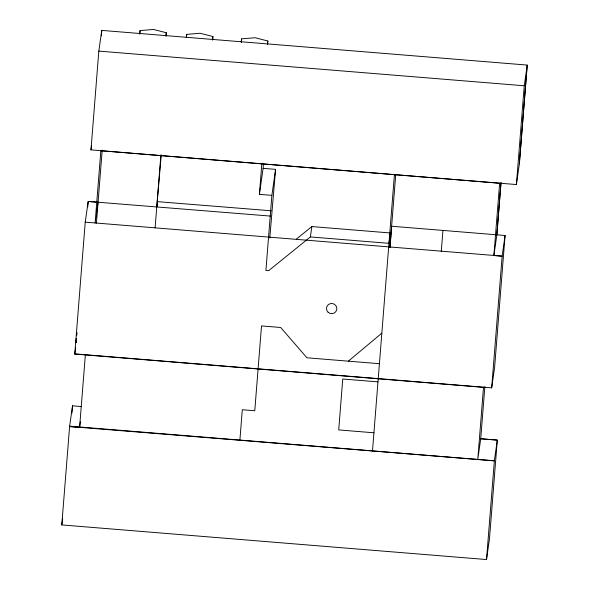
<?xml version="1.0" encoding="UTF-8"?>
<svg xmlns="http://www.w3.org/2000/svg" width="589" height="589" viewBox="0 0 589 589"><rect width="100%" height="100%" fill="white"/><g stroke="black" fill="none" stroke-linecap="round" stroke-linejoin="round"><path stroke-width="0.88" d="M390.08 247.27L391.626 226.242L505.082 235.49L494.627 367.146L491.682 387.856L74.774 353.871M483.495 387.363L74.766 354.048L85.236 222.149L88.181 201.445L270.609 216.097M90.978 149.871L98.819 51.103L101.764 30.4L527.214 65.077L519.373 163.816L516.398 184.548L90.978 149.871L91.619 145.373M75.959 342.739L76.298 338.38M76.511 335.767L76.835 332.697M76.099 342.489L76.305 339.875M76.651 335.516L76.865 332.903M480.72 438.768L497.3 440.108L489.466 538.847L486.521 559.55L61.786 524.932L69.627 426.164L494.355 460.819L497.3 440.108L480.72 438.761L477.775 459.464L483.51 387.187M87.754 206.879L88.181 201.445L98.061 202.248L95.116 222.959L100.859 150.681M101.33 35.877L101.764 30.4M71.968 413.095L72.572 405.46L69.598 426.539L79.596 427.356L80.384 421.79M79.611 427.187L85.353 354.909M96.405 223.121L102.206 150.099M139.784 34.236L140.079 30.591L153.508 29.45L166.312 32.726L166.024 36.385M155.106 227.847L160.9 154.863M157.16 206.194L157.307 204.383M156.77 206.953L161.224 155.047M186.477 37.129L186.698 34.39L200.127 33.249L212.931 36.525L212.644 40.185M241.321 42.518L241.608 38.867L255.044 37.725L267.848 41.002L267.553 44.661M239.878 440.277L242.3 409.73L254.772 410.747L261.509 325.923L280.673 327.484L306.921 357.788L379.412 363.7M259.403 194.348L263.099 168.344L275.571 169.36L271.868 195.364L259.403 194.348L261.825 163.801M263.099 168.344L263.46 163.852M271.868 195.364L265.911 270.454L268.658 270.675L310.374 236.925L311.846 226.574L390.441 232.979L389.285 247.527M269.791 237.985L275.571 169.36M372.484 450.975L394.424 174.609M389.955 247.27L395.698 174.962M441.271 251.459L442.943 230.424M505.082 235.49L502.13 256.193L493.884 255.523L499.627 183.245L100.852 150.747M493.884 255.523L496.858 234.82L500.974 182.671M480.72 438.761L484.857 386.612M496.858 234.82L501.003 182.627M491.682 387.856L502.137 256.127L85.236 222.149M486.521 559.55L494.355 460.819L69.598 426.539M516.398 184.548L524.239 85.78M519.343 163.845L527.214 65.077L524.269 85.78L98.819 51.103M74.766 354.048L75.657 347.746M61.786 524.932L62.684 518.629M139.667 33.492L140.079 30.591M165.899 35.627L166.312 32.726M186.286 37.291L186.698 34.39M212.519 39.426L212.931 36.525M241.196 41.767L241.608 38.867M267.435 43.903L267.848 41.002M390.441 232.979L388.968 243.331L310.374 236.925M348.342 361.167L381.834 333.153M296.289 239.156L311.846 226.574M157.521 201.652L271.367 210.796M377.969 381.878L342.754 379.014L338.712 429.918L373.927 432.79M72.543 405.836L81.635 406.579M328.154 312.31A5.198 5.11 8.1 0 0 336.739 309.711A5.198 5.11 8.1 0 0 330.127 303.688A5.198 5.11 8.1 0 0 328.154 312.31"/></g></svg>
